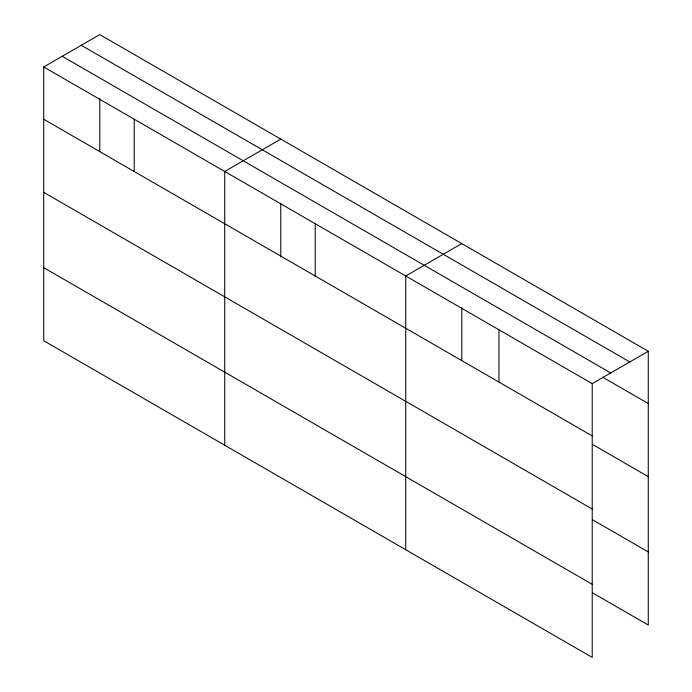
<?xml version="1.0" encoding="UTF-8"?>
<svg xmlns="http://www.w3.org/2000/svg" width="692" height="692" viewBox="0 0 692 692"><rect width="100%" height="100%" fill="white"/><g stroke="black" fill="none" stroke-linecap="round" stroke-linejoin="round"><path stroke-width="1.04" d="M280.788 256.948L280.788 203.206M461.789 360.376L461.789 307.706M43.726 66.968L592.214 383.636L592.214 657.4L43.726 340.732L43.726 66.968L99.786 34.6L648.274 351.268L648.274 625.032L592.335 592.733M280.788 139.101L224.727 171.469L224.727 445.233M461.789 243.601L405.728 275.97L405.728 549.733M592.214 383.636L648.274 351.268M81.284 45.283L629.772 361.951M62.228 56.286L610.716 372.953M602.585 377.175L648.274 403.548M43.726 119.258L592.214 435.917M592.335 444.342L648.274 476.641M43.726 192.341L592.214 509.009M592.335 519.64L648.274 551.939M43.726 267.648L592.214 584.316M498.967 329.799L498.967 382.088M315.223 223.724L315.223 276.004M134.222 119.223L134.222 171.504M99.786 98.705L99.786 151.375"/></g></svg>
